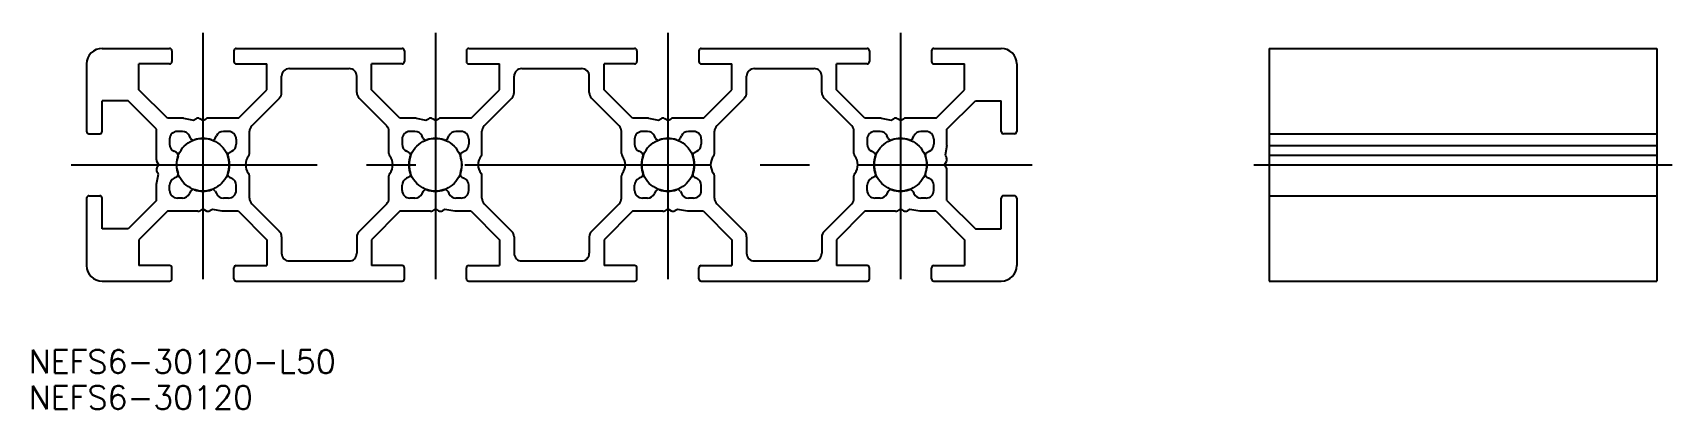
# Model space of a CAD drawing. Extents: x -67 to 145, y -31 to 17.
import ezdxf

# ---------------------------------------------------------------- set-up
doc = ezdxf.new("R2010")
doc.units = 0
doc.linetypes.add('CENTER', pattern=[50.8, 31.75, -6.35, 6.35, -6.35])
doc.linetypes.add('PHANTOM', pattern=[63.5, 31.75, -6.35, 6.35, -6.35, 6.35, -6.35])
doc.layers.get('0').update_dxf_attribs({"linetype": 'CONTINUOUS'})
doc.layers.add('CENTER', color=1, linetype='CENTER')
doc.styles.get("Standard").update_dxf_attribs({"font": 'txt.shx', "height": 3, "bigfont": 'bigfont.shx'})

# ---------------------------------------------------------------- blocks, each defined once
blk = doc.blocks.new('*U2')
at = {"color": 7, "linetype": 'CONTINUOUS'}
blk.add_text('NEFS6-30120-L50', height=3, dxfattribs=at).set_placement((-67.47, -26.86))
blk = doc.blocks.new('*U3')
at = {"color": 7, "linetype": 'CONTINUOUS'}
blk.add_text('NEFS6-30120', height=3, dxfattribs=at).set_placement((-67.47, -31.49))

msp = doc.modelspace()

# ---------------------------------------------------------------- linework, layer by layer
at = {"color": 7, "linetype": 'CONTINUOUS'}
for p, q in [((-58, 15), (-49.3, 15)), ((-40.7, 15), (-19.3, 15)), ((-10.7, 15), (10.7, 15)), ((19.3, 15), (40.7, 15)), ((49.3, 15), (58, 15)), ((92.57, 15), (142.57, 15)), ((92.57, 15), (92.57, -15)), ((142.57, 15), (142.57, -15)), ((-60, 13), (-60, 4.3)), ((-53.25, 9.66), (-53.25, 13)), ((-49.3, 13), (-53.25, 13)), ((-49, 14.7), (-49, 13.3)), ((-41, 14.7), (-41, 13.3)), ((-40.7, 13), (-36.75, 13)), ((-36.75, 9.66), (-36.75, 13)), ((-23.25, 9.66), (-23.25, 13)), ((-19.3, 13), (-23.25, 13)), ((-19, 14.7), (-19, 13.3)), ((-11, 14.7), (-11, 13.3)), ((-10.7, 13), (-6.75, 13)), ((-6.75, 9.66), (-6.75, 13)), ((6.75, 9.66), (6.75, 13)), ((10.7, 13), (6.75, 13)), ((11, 14.7), (11, 13.3)), ((19, 14.7), (19, 13.3)), ((19.3, 13), (23.25, 13)), ((23.25, 9.66), (23.25, 13)), ((36.75, 9.66), (36.75, 13)), ((40.7, 13), (36.75, 13)), ((41, 14.7), (41, 13.3)), ((49, 14.7), (49, 13.3)), ((49.3, 13), (53.25, 13)), ((53.25, 9.66), (53.25, 13)), ((60, 13), (60, 4.3)), ((-34.85, 9.29), (-34.85, 11.4)), ((-33.85, 12.4), (-26.15, 12.4)), ((-25.15, 9.29), (-25.15, 11.4)), ((-4.85, 9.29), (-4.85, 11.4)), ((-3.85, 12.4), (3.85, 12.4)), ((4.85, 9.29), (4.85, 11.4)), ((25.15, 9.29), (25.15, 11.4)), ((26.15, 12.4), (33.85, 12.4)), ((34.85, 9.29), (34.85, 11.4)), ((-49.59, 6), (-53.25, 9.66)), ((-40.41, 6), (-36.75, 9.66)), ((-38.71, 5.02), (-35.14, 8.58)), ((-21.29, 5.02), (-24.86, 8.58)), ((-19.59, 6), (-23.25, 9.66)), ((-10.41, 6), (-6.75, 9.66)), ((-8.71, 5.02), (-5.14, 8.58)), ((8.71, 5.02), (5.14, 8.58)), ((10.41, 6), (6.75, 9.66)), ((19.59, 6), (23.25, 9.66)), ((21.29, 5.02), (24.86, 8.58)), ((38.71, 5.02), (35.14, 8.58)), ((40.41, 6), (36.75, 9.66)), ((49.59, 6), (53.25, 9.66)), ((-58, 4.3), (-58, 8.25)), ((-54.66, 8.25), (-58, 8.25)), ((-51, 4.59), (-54.66, 8.25)), ((51, 4.59), (54.66, 8.25)), ((54.66, 8.25), (58, 8.25)), ((58, 4.3), (58, 8.25)), ((-51, 0.65), (-51, 4.59)), ((-47.5, 6), (-49.59, 6)), ((-47.64, 4.3), (-48.3, 4.3)), ((-47.5, 6), (-46.22, 5.75)), ((-46.22, 5.75), (-45.9, 5.93)), ((-45, 5.7), (-45.4, 5.93)), ((-45, 5.7), (-44.6, 5.93)), ((-40.41, 6), (-44.35, 6)), ((-41.7, 4.3), (-42.36, 4.3)), ((-39, 1.44), (-39, 4.31)), ((-21, 1.44), (-21, 4.31)), ((-17.5, 6), (-19.59, 6)), ((-17.64, 4.3), (-18.3, 4.3)), ((-17.5, 6), (-16.22, 5.75)), ((-16.22, 5.75), (-15.9, 5.93)), ((-15, 5.7), (-15.4, 5.93)), ((-15, 5.7), (-14.6, 5.93)), ((-10.41, 6), (-14.35, 6)), ((-11.7, 4.3), (-12.36, 4.3)), ((-9, 1.44), (-9, 4.31)), ((9, 1.44), (9, 4.31)), ((12.5, 6), (10.41, 6)), ((12.36, 4.3), (11.7, 4.3)), ((12.5, 6), (13.78, 5.75)), ((13.78, 5.75), (14.1, 5.93)), ((15, 5.7), (14.6, 5.93)), ((15, 5.7), (15.4, 5.93)), ((19.59, 6), (15.65, 6)), ((18.3, 4.3), (17.64, 4.3)), ((21, 1.44), (21, 4.31)), ((39, 1.44), (39, 4.31)), ((42.5, 6), (40.41, 6)), ((42.36, 4.3), (41.7, 4.3)), ((42.5, 6), (43.78, 5.75)), ((43.78, 5.75), (44.1, 5.93)), ((45, 5.7), (44.6, 5.93)), ((45, 5.7), (45.4, 5.93)), ((49.59, 6), (45.65, 6)), ((48.3, 4.3), (47.64, 4.3)), ((51, 2.5), (51, 4.59)), ((-59.7, 4), (-58.3, 4)), ((-49.3, 3.3), (-49.3, 2.64)), ((-46.6, 3.42), (-46.74, 3.72)), ((-43.4, 3.42), (-43.26, 3.72)), ((-40.7, 3.3), (-40.7, 2.64)), ((-19.3, 3.3), (-19.3, 2.64)), ((-16.6, 3.42), (-16.74, 3.72)), ((-13.4, 3.42), (-13.26, 3.72)), ((-10.7, 3.3), (-10.7, 2.64)), ((10.7, 3.3), (10.7, 2.64)), ((13.4, 3.42), (13.26, 3.72)), ((16.6, 3.42), (16.74, 3.72)), ((19.3, 3.3), (19.3, 2.64)), ((40.7, 3.3), (40.7, 2.64)), ((43.4, 3.42), (43.26, 3.72)), ((46.6, 3.42), (46.74, 3.72)), ((49.3, 3.3), (49.3, 2.64)), ((51, 2.5), (50.75, 1.22)), ((59.7, 4), (58.3, 4)), ((92.57, 4), (142.57, 4)), ((92.57, 2.5), (142.57, 2.5)), ((-50.7, 0), (-50.93, 0.4)), ((-50.7, 0), (-50.93, -0.4)), ((-48.42, 1.6), (-48.72, 1.74)), ((-41.58, 1.6), (-41.28, 1.74)), ((-18.42, 1.6), (-18.72, 1.74)), ((-11.58, 1.6), (-11.28, 1.74)), ((11.58, 1.6), (11.28, 1.74)), ((18.42, 1.6), (18.72, 1.74)), ((41.58, 1.6), (41.28, 1.74)), ((48.42, 1.6), (48.72, 1.74)), ((50.7, 0), (50.93, 0.4)), ((50.7, 0), (50.93, -0.4)), ((50.75, 1.22), (50.93, 0.9)), ((92.57, 1.22), (142.57, 1.22)), ((92.57, 0), (142.57, 0)), ((-51, -2.5), (-50.75, -1.22)), ((-50.75, -1.22), (-50.93, -0.9)), ((-48.42, -1.6), (-48.72, -1.74)), ((-41.58, -1.6), (-41.28, -1.74)), ((-39, -4.31), (-39, -1.44)), ((-21, -4.31), (-21, -1.44)), ((-18.42, -1.6), (-18.72, -1.74)), ((-11.58, -1.6), (-11.28, -1.74)), ((-9, -4.31), (-9, -1.44)), ((9, -4.31), (9, -1.44)), ((11.58, -1.6), (11.28, -1.74)), ((18.42, -1.6), (18.72, -1.74)), ((21, -4.31), (21, -1.44)), ((39, -4.31), (39, -1.44)), ((41.58, -1.6), (41.28, -1.74)), ((48.42, -1.6), (48.72, -1.74)), ((51, -4.59), (51, -0.65)), ((-59.7, -4), (-58.3, -4)), ((-51, -4.59), (-51, -2.5)), ((-49.3, -3.3), (-49.3, -2.64)), ((-46.6, -3.42), (-46.74, -3.72)), ((-43.4, -3.42), (-43.26, -3.72)), ((-40.7, -3.3), (-40.7, -2.64)), ((-19.3, -3.3), (-19.3, -2.64)), ((-16.6, -3.42), (-16.74, -3.72)), ((-13.4, -3.42), (-13.26, -3.72)), ((-10.7, -3.3), (-10.7, -2.64)), ((10.7, -3.3), (10.7, -2.64)), ((13.4, -3.42), (13.26, -3.72)), ((16.6, -3.42), (16.74, -3.72)), ((19.3, -3.3), (19.3, -2.64)), ((40.7, -3.3), (40.7, -2.64)), ((43.4, -3.42), (43.26, -3.72)), ((46.6, -3.42), (46.74, -3.72)), ((49.3, -3.3), (49.3, -2.64)), ((59.7, -4), (58.3, -4)), ((92.57, -4), (142.57, -4)), ((-60, -4.3), (-60, -13)), ((-58, -8.25), (-58, -4.3)), ((-51, -4.59), (-54.66, -8.25)), ((-49.59, -6), (-53.25, -9.66)), ((-45.65, -6), (-49.59, -6)), ((-47.64, -4.3), (-48.3, -4.3)), ((-45, -5.7), (-45.4, -5.93)), ((-45, -5.7), (-44.6, -5.93)), ((-43.78, -5.75), (-44.1, -5.93)), ((-42.5, -6), (-43.78, -5.75)), ((-40.41, -6), (-42.5, -6)), ((-41.7, -4.3), (-42.36, -4.3)), ((-40.41, -6), (-36.75, -9.66)), ((-38.71, -5.02), (-35.14, -8.58)), ((-21.29, -5.02), (-24.86, -8.58)), ((-19.59, -6), (-23.25, -9.66)), ((-15.65, -6), (-19.59, -6)), ((-17.64, -4.3), (-18.3, -4.3)), ((-15, -5.7), (-15.4, -5.93)), ((-15, -5.7), (-14.6, -5.93)), ((-13.78, -5.75), (-14.1, -5.93)), ((-12.5, -6), (-13.78, -5.75)), ((-10.41, -6), (-12.5, -6)), ((-11.7, -4.3), (-12.36, -4.3)), ((-10.41, -6), (-6.75, -9.66)), ((-8.71, -5.02), (-5.14, -8.58)), ((8.71, -5.02), (5.14, -8.58)), ((10.41, -6), (6.75, -9.66)), ((14.35, -6), (10.41, -6)), ((12.36, -4.3), (11.7, -4.3)), ((15, -5.7), (14.6, -5.93)), ((15, -5.7), (15.4, -5.93)), ((16.22, -5.75), (15.9, -5.93)), ((17.5, -6), (16.22, -5.75)), ((19.59, -6), (17.5, -6)), ((18.3, -4.3), (17.64, -4.3)), ((19.59, -6), (23.25, -9.66)), ((21.29, -5.02), (24.86, -8.58)), ((38.71, -5.02), (35.14, -8.58)), ((40.41, -6), (36.75, -9.66)), ((44.35, -6), (40.41, -6)), ((42.36, -4.3), (41.7, -4.3)), ((45, -5.7), (44.6, -5.93)), ((45, -5.7), (45.4, -5.93)), ((46.22, -5.75), (45.9, -5.93)), ((47.5, -6), (46.22, -5.75)), ((49.59, -6), (47.5, -6)), ((48.3, -4.3), (47.64, -4.3)), ((49.59, -6), (53.25, -9.66)), ((51, -4.59), (54.66, -8.25)), ((58, -8.25), (58, -4.3)), ((60, -4.3), (60, -13)), ((-54.66, -8.25), (-58, -8.25)), ((54.66, -8.25), (58, -8.25)), ((-53.25, -9.66), (-53.25, -13)), ((-36.75, -9.66), (-36.75, -13)), ((-34.85, -9.29), (-34.85, -11.4)), ((-25.15, -9.29), (-25.15, -11.4)), ((-23.25, -9.66), (-23.25, -13)), ((-6.75, -9.66), (-6.75, -13)), ((-4.85, -9.29), (-4.85, -11.4)), ((4.85, -9.29), (4.85, -11.4)), ((6.75, -9.66), (6.75, -13)), ((23.25, -9.66), (23.25, -13)), ((25.15, -9.29), (25.15, -11.4)), ((34.85, -9.29), (34.85, -11.4)), ((36.75, -9.66), (36.75, -13)), ((53.25, -9.66), (53.25, -13)), ((-33.85, -12.4), (-26.15, -12.4)), ((-3.85, -12.4), (3.85, -12.4)), ((26.15, -12.4), (33.85, -12.4)), ((-49.3, -13), (-53.25, -13)), ((-49, -14.7), (-49, -13.3)), ((-41, -14.7), (-41, -13.3)), ((-40.7, -13), (-36.75, -13)), ((-19.3, -13), (-23.25, -13)), ((-19, -14.7), (-19, -13.3)), ((-11, -14.7), (-11, -13.3)), ((-10.7, -13), (-6.75, -13)), ((10.7, -13), (6.75, -13)), ((11, -14.7), (11, -13.3)), ((19, -14.7), (19, -13.3)), ((19.3, -13), (23.25, -13)), ((40.7, -13), (36.75, -13)), ((41, -14.7), (41, -13.3)), ((49, -14.7), (49, -13.3)), ((49.3, -13), (53.25, -13)), ((-58, -15), (-49.3, -15)), ((-40.7, -15), (-19.3, -15)), ((-10.7, -15), (10.7, -15)), ((19.3, -15), (40.7, -15)), ((49.3, -15), (58, -15)), ((92.57, -15), (142.57, -15))]:
    msp.add_line(p, q, dxfattribs=at)
at = {"color": 3, "linetype": 'PHANTOM'}
for centre in [(-45, 0), (-15, 0), (15, 0), (45, 0)]:
    msp.add_circle(centre, 3.4, dxfattribs=at)
at = {"color": 7, "linetype": 'CONTINUOUS'}
for centre, radius, start, end in [((-58, 13), 2, 90, 180), ((-49.3, 14.7), 0.3, 0, 90), ((-40.7, 14.7), 0.3, 90, 180), ((-19.3, 14.7), 0.3, 0, 90), ((-10.7, 14.7), 0.3, 90, 180), ((10.7, 14.7), 0.3, 0, 90), ((19.3, 14.7), 0.3, 90, 180), ((40.7, 14.7), 0.3, 0, 90), ((49.3, 14.7), 0.3, 90, 180), ((58, 13), 2, 0, 90), ((-49.3, 13.3), 0.3, 270, 0), ((-40.7, 13.3), 0.3, 180, 270), ((-19.3, 13.3), 0.3, 270, 0), ((-10.7, 13.3), 0.3, 180, 270), ((10.7, 13.3), 0.3, 270, 0), ((19.3, 13.3), 0.3, 180, 270), ((40.7, 13.3), 0.3, 270, 0), ((49.3, 13.3), 0.3, 180, 270), ((-33.85, 11.4), 1, 90, 180), ((-26.15, 11.4), 1, 0, 90), ((-3.85, 11.4), 1, 90, 180), ((3.85, 11.4), 1, 0, 90), ((26.15, 11.4), 1, 90, 180), ((33.85, 11.4), 1, 0, 90), ((-35.85, 9.29), 1, 315, 0), ((-24.15, 9.29), 1, 180, 225), ((-5.85, 9.29), 1, 315, 0), ((5.85, 9.29), 1, 180, 225), ((24.15, 9.29), 1, 315, 0), ((35.85, 9.29), 1, 180, 225), ((-59.7, 4.3), 0.3, 180, 270), ((-58.3, 4.3), 0.3, 270, 0), ((-48.3, 3.3), 1, 90, 180), ((-47.64, 3.3), 1, 25, 90), ((-45.65, 5.5), 0.5, 60, 120), ((-44.35, 5.5), 0.5, 90, 120), ((-42.36, 3.3), 1, 90, 155), ((-41.7, 3.3), 1, 0, 90), ((-38, 4.31), 1, 135, 180), ((-22, 4.31), 1, 0, 45), ((-18.3, 3.3), 1, 90, 180), ((-17.64, 3.3), 1, 25, 90), ((-15.65, 5.5), 0.5, 60, 120), ((-14.35, 5.5), 0.5, 90, 120), ((-12.36, 3.3), 1, 90, 155), ((-11.7, 3.3), 1, 0, 90), ((-8, 4.31), 1, 135, 180), ((8, 4.31), 1, 0, 45), ((11.7, 3.3), 1, 90, 180), ((12.36, 3.3), 1, 25, 90), ((14.35, 5.5), 0.5, 60, 120), ((15.65, 5.5), 0.5, 90, 120), ((17.64, 3.3), 1, 90, 155), ((18.3, 3.3), 1, 0, 90), ((22, 4.31), 1, 135, 180), ((38, 4.31), 1, 0, 45), ((41.7, 3.3), 1, 90, 180), ((42.36, 3.3), 1, 25, 90), ((44.35, 5.5), 0.5, 60, 120), ((45.65, 5.5), 0.5, 90, 120), ((47.64, 3.3), 1, 90, 155), ((48.3, 3.3), 1, 0, 90), ((58.3, 4.3), 0.3, 180, 270), ((59.7, 4.3), 0.3, 270, 0), ((-48.3, 2.64), 1, 180, 245), ((-46.23, 3.59), 0.4, 205, 288.9577), ((-45, 0), 3.4, 71.0423, 108.9577), ((-43.77, 3.59), 0.4, 251.0423, 335), ((-41.7, 2.64), 1, 295, 0), ((-18.3, 2.64), 1, 180, 245), ((-16.23, 3.59), 0.4, 205, 288.9577), ((-15, 0), 3.4, 71.0423, 108.9577), ((-13.77, 3.59), 0.4, 251.0423, 335), ((-11.7, 2.64), 1, 295, 0), ((11.7, 2.64), 1, 180, 245), ((13.77, 3.59), 0.4, 205, 288.9577), ((15, 0), 3.4, 71.0423, 108.9577), ((16.23, 3.59), 0.4, 251.0423, 335), ((18.3, 2.64), 1, 295, 0), ((41.7, 2.64), 1, 180, 245), ((43.77, 3.59), 0.4, 205, 288.9577), ((45, 0), 3.4, 71.0423, 108.9577), ((46.23, 3.59), 0.4, 251.0423, 335), ((48.3, 2.64), 1, 295, 0), ((-50.5, 0.65), 0.5, 180, 210), ((-48.59, 1.23), 0.4, 341.0423, 65), ((-45, 0), 3.4, 161.0423, 198.9577), ((-41.41, 1.23), 0.4, 115, 198.9577), ((-45, 0), 3.4, 341.0423, 18.9577), ((-37.69, 0), 1.81, 141.6083, 218.3917), ((-39.5, 1.44), 0.5, 321.6083, 0), ((-20.5, 1.44), 0.5, 180, 218.3917), ((-22.31, 0), 1.81, 321.6083, 38.3917), ((-18.59, 1.23), 0.4, 341.0423, 65), ((-15, 0), 3.4, 161.0423, 198.9577), ((-11.41, 1.23), 0.4, 115, 198.9577), ((-15, 0), 3.4, 341.0423, 18.9577), ((-7.69, 0), 1.81, 141.6083, 218.3917), ((-9.5, 1.44), 0.5, 321.6083, 0), ((9.5, 1.44), 0.5, 180, 218.3917), ((7.69, 0), 1.81, 321.6083, 38.3917), ((11.41, 1.23), 0.4, 341.0423, 65), ((15, 0), 3.4, 161.0423, 198.9577), ((18.59, 1.23), 0.4, 115, 198.9577), ((15, 0), 3.4, 341.0423, 18.9577), ((22.31, 0), 1.81, 141.6083, 218.3917), ((20.5, 1.44), 0.5, 321.6083, 0), ((39.5, 1.44), 0.5, 180, 218.3917), ((37.69, 0), 1.81, 321.6083, 38.3917), ((41.41, 1.23), 0.4, 341.0423, 65), ((45, 0), 3.4, 161.0423, 198.9577), ((48.59, 1.23), 0.4, 115, 198.9577), ((45, 0), 3.4, 341.0423, 18.9577), ((50.5, 0.65), 0.5, 330, 30), ((-50.5, -0.65), 0.5, 150, 210), ((-48.3, -2.64), 1, 115, 180), ((-48.59, -1.23), 0.4, 295, 18.9577), ((-41.41, -1.23), 0.4, 161.0423, 245), ((-41.7, -2.64), 1, 0, 65), ((-39.5, -1.44), 0.5, 0, 38.3917), ((-20.5, -1.44), 0.5, 141.6083, 180), ((-18.3, -2.64), 1, 115, 180), ((-18.59, -1.23), 0.4, 295, 18.9577), ((-11.41, -1.23), 0.4, 161.0423, 245), ((-11.7, -2.64), 1, 0, 65), ((-9.5, -1.44), 0.5, 0, 38.3917), ((9.5, -1.44), 0.5, 141.6083, 180), ((11.7, -2.64), 1, 115, 180), ((11.41, -1.23), 0.4, 295, 18.9577), ((18.59, -1.23), 0.4, 161.0423, 245), ((18.3, -2.64), 1, 0, 65), ((20.5, -1.44), 0.5, 0, 38.3917), ((39.5, -1.44), 0.5, 141.6083, 180), ((41.7, -2.64), 1, 115, 180), ((41.41, -1.23), 0.4, 295, 18.9577), ((48.59, -1.23), 0.4, 161.0423, 245), ((48.3, -2.64), 1, 0, 65), ((50.5, -0.65), 0.5, 0, 30), ((-59.7, -4.3), 0.3, 90, 180), ((-58.3, -4.3), 0.3, 0, 90), ((-48.3, -3.3), 1, 180, 270), ((-47.64, -3.3), 1, 270, 335), ((-46.23, -3.59), 0.4, 71.0423, 155), ((-45, 0), 3.4, 251.0423, 288.9577), ((-43.77, -3.59), 0.4, 25, 108.9577), ((-42.36, -3.3), 1, 205, 270), ((-41.7, -3.3), 1, 270, 0), ((-18.3, -3.3), 1, 180, 270), ((-17.64, -3.3), 1, 270, 335), ((-16.23, -3.59), 0.4, 71.0423, 155), ((-15, 0), 3.4, 251.0423, 288.9577), ((-13.77, -3.59), 0.4, 25, 108.9577), ((-12.36, -3.3), 1, 205, 270), ((-11.7, -3.3), 1, 270, 0), ((11.7, -3.3), 1, 180, 270), ((12.36, -3.3), 1, 270, 335), ((13.77, -3.59), 0.4, 71.0423, 155), ((15, 0), 3.4, 251.0423, 288.9577), ((16.23, -3.59), 0.4, 25, 108.9577), ((17.64, -3.3), 1, 205, 270), ((18.3, -3.3), 1, 270, 0), ((41.7, -3.3), 1, 180, 270), ((42.36, -3.3), 1, 270, 335), ((43.77, -3.59), 0.4, 71.0423, 155), ((45, 0), 3.4, 251.0423, 288.9577), ((46.23, -3.59), 0.4, 25, 108.9577), ((47.64, -3.3), 1, 205, 270), ((48.3, -3.3), 1, 270, 0), ((58.3, -4.3), 0.3, 90, 180), ((59.7, -4.3), 0.3, 0, 90), ((-45.65, -5.5), 0.5, 270, 300), ((-44.35, -5.5), 0.5, 240, 300), ((-38, -4.31), 1, 180, 225), ((-22, -4.31), 1, 315, 0), ((-15.65, -5.5), 0.5, 270, 300), ((-14.35, -5.5), 0.5, 240, 300), ((-8, -4.31), 1, 180, 225), ((8, -4.31), 1, 315, 0), ((14.35, -5.5), 0.5, 270, 300), ((15.65, -5.5), 0.5, 240, 300), ((22, -4.31), 1, 180, 225), ((38, -4.31), 1, 315, 0), ((44.35, -5.5), 0.5, 270, 300), ((45.65, -5.5), 0.5, 240, 300), ((-35.85, -9.29), 1, 360, 45), ((-24.15, -9.29), 1, 135, 180), ((-5.85, -9.29), 1, 360, 45), ((5.85, -9.29), 1, 135, 180), ((24.15, -9.29), 1, 360, 45), ((35.85, -9.29), 1, 135, 180), ((-33.85, -11.4), 1, 180, 270), ((-26.15, -11.4), 1, 270, 0), ((-3.85, -11.4), 1, 180, 270), ((3.85, -11.4), 1, 270, 0), ((26.15, -11.4), 1, 180, 270), ((33.85, -11.4), 1, 270, 0), ((-58, -13), 2, 180, 270), ((-49.3, -13.3), 0.3, 0, 90), ((-49.3, -14.7), 0.3, 270, 0), ((-40.7, -13.3), 0.3, 90, 180), ((-40.7, -14.7), 0.3, 180, 270), ((-19.3, -13.3), 0.3, 0, 90), ((-19.3, -14.7), 0.3, 270, 0), ((-10.7, -13.3), 0.3, 90, 180), ((-10.7, -14.7), 0.3, 180, 270), ((10.7, -13.3), 0.3, 0, 90), ((10.7, -14.7), 0.3, 270, 0), ((19.3, -13.3), 0.3, 90, 180), ((19.3, -14.7), 0.3, 180, 270), ((40.7, -13.3), 0.3, 0, 90), ((40.7, -14.7), 0.3, 270, 0), ((49.3, -13.3), 0.3, 90, 180), ((49.3, -14.7), 0.3, 180, 270), ((58, -13), 2, 270, 0)]:
    msp.add_arc(centre, radius, start, end, dxfattribs=at)
at = {"layer": 'CENTER', "color": 1, "linetype": 'CENTER'}
for p, q in [((-45, 17), (-45, -17)), ((-15, 17), (-15, -17)), ((15, 17), (15, -17)), ((45, 17), (45, -17)), ((-62, 0), (62, 0)), ((90.57, 0), (144.57, 0))]:
    msp.add_line(p, q, dxfattribs=at)

# ---------------------------------------------------------------- block references
at = {"color": 7, "linetype": 'CONTINUOUS'}
for name in ['*U2', '*U3']:
    msp.add_blockref(name, (0, 0), dxfattribs=at)

doc.saveas('drawing.dxf')
